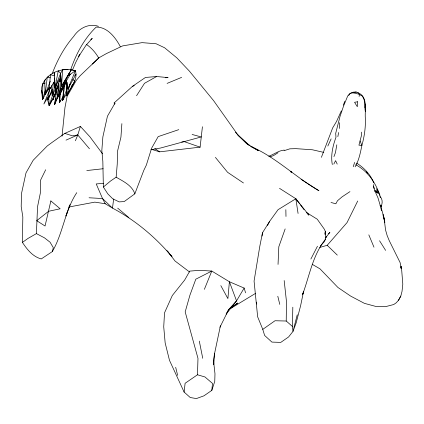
<?xml version="1.0" encoding="UTF-8"?>
<svg xmlns="http://www.w3.org/2000/svg" width="424" height="424" viewBox="0 0 424 424"><rect width="100%" height="100%" fill="white"/><g stroke="black" fill="none" stroke-linecap="round" stroke-linejoin="round"><path stroke-width="0.64" d="M339.651 128.44L339.677 122.722M307.23 213.468L308.916 215.159L295.841 198.75L278.054 209.689L269.637 221.344L262.483 232.803L259.748 246.588L254.077 281.091L257.654 316.845L262.769 329.369L264.629 335.448L271.911 342.094L280.768 342.396L288.596 336.953L293.011 331.372L292.412 326.443L286.232 321.021L286.454 301.406L284.17 280.534M47.917 89.263L42.543 99.619L42.845 83.597C48.416 71.916 63.436 67.04 75.398 70.76C78.35 80.168 70.04 87.927 66.621 95.877L66.186 81.551M76.77 192.682C64.803 210.622 63.171 232.988 52.332 251.575L41.25 258.932C32.706 256.658 27.083 249.429 22.414 242.39L28.005 238.431L36.406 233.608L37.545 206.742L40.306 193.217L40.524 180.237L45.681 169.754M292.412 326.443L292.825 307.204M220.422 325.749L214.539 353.658L213.484 360.363L214.979 373.777L214.756 381.42L211.82 390.361L203.992 395.804L196.402 398.576L190.233 397.521L184.111 392.057L185.108 383.28L197.483 374.779L197.976 358.349L185.182 311.9L189.931 295.157L195.809 279.188L211.793 271.053L229.405 281.759L244.15 288.071L245.581 292.846M22.414 242.39L22.827 216.982L21.2 206.509L21.518 193.455L26.007 172.859L33.194 160.24L47.207 146.004L51.993 142.469L64.83 133.401L80.385 126.421L89.946 136.83L102.523 153.817M53.44 92.321L53.17 99.598L56.397 89.708M55.957 85.038L55.189 93.54L60.754 76.564L54.924 87.81L58.289 70.84L60.605 73.368L60.865 79.092L60.425 91.001L70.257 74.333L69.16 73.326L61.517 86.236L60.605 73.368L62.625 69.838L61.517 86.236L71.338 69.796L69.472 72.822M67.209 82.479L66.621 95.877L74.783 80.995L72.647 79.495M278.038 264.422L278.806 246.773L285.156 228.918M361.577 132.124L361.381 135.786L358.937 145.162L361.9 145.406C364.349 136.623 365.674 127.73 365.366 118.588C364.555 110.192 368.26 96.423 357.941 92.777M43.2 97.79L42.543 99.619L41.594 90.487L41.801 87.031L42.845 83.597L45.172 83.04M364.958 107.781L365.218 103.97M62.031 136.152L64.951 107.654L67.119 96.328L76.341 80.295L80.279 75.589L98.919 57.812L106.355 53.61L122.631 45.898L142.077 42.639L156.138 43.762L164.602 47.764L176.776 57.818L189.348 71.073L213.585 100.631L237.779 134.811L246.704 143.614L249.63 145.655M121.879 123.649L120.935 137.132L117.559 151.087L117.241 164.099L116.15 177.19L110.478 181.064L103.361 187.032L107.791 193.858L112.646 198.724L119.171 201.882L124.2 201.586L134.832 193.832L143.821 170.331L146.349 165.095L151.628 148.172L158.173 136.613L178.769 129.654M213.765 364.354L214.539 353.658M53.371 82.553L52.184 95.628L55.645 88.669M63.547 95.919L59.599 102.428L60.547 91.966M66.658 93.54L62.598 100.34L63.902 85.955M325.012 234.578L325.309 231.281L324.18 228.955L317.242 219.203L306.499 212.535M58.639 84.201L57.341 98.177L59.667 93.471M211.82 390.361L212.493 383.423L204.956 376.957L197.483 374.779M152.248 149.545L159.578 151.834L200.112 147.149L202.423 126.75M325.028 233.788L325.309 231.281L325.632 239.014L324.116 241.929L320.385 246.042M55.73 88.934L55.189 93.54L57.606 86.04M55.883 87.614L56.111 85.643M57.871 93.725L57.341 98.177L59.228 94.16M58.024 92.453L58.327 89.909M58.554 88.001L58.703 86.729M48.363 76.723L47.255 77.279L45.119 94.632L49.332 87.164M262.08 236.073L262.483 232.803M113.653 199.057L112.487 208.099C135.272 220.173 155.375 237.058 172.001 256.711L170.035 254.268M61.517 86.236L61.697 84.943M56.53 90.582L54.601 104.659L59.079 94.356M53.62 96.391L53.17 99.598L54.733 94.727M60.881 87.795L60.425 91.001L69.16 73.326M63.616 98.029L62.598 100.34L64.872 84.445M374.021 188.574L373.571 186.205L373.809 184.557M49.576 89.088L47.801 99.831L52.168 91.308M336.82 144.828L335.458 152.613L333.953 156.61M55.295 100.822L54.601 104.659L57.797 94.843M55.523 99.539L55.756 98.262M337.843 136.639L338.628 132.505M359.096 96.449L359.467 94.504L356.149 93.386L352.551 92.824L349.874 93.572L347.728 95.935L343.62 105.878L340.048 116.308L335.707 133.306L335.978 137.286C332.835 145.824 330.582 155.476 332.31 164.544M45.373 93.354L45.119 94.632L48.914 87.678M66.875 94.6L66.621 95.877L69.923 84.456M52.332 251.575L53.307 247.696L50.09 242.237L44.515 237.875L36.406 233.608M48.585 96.752L47.801 99.831L52.057 89.533M297.261 314.735L293.011 331.372L296.132 322.918L300.605 305.741L303.489 291.786L302.524 294.717M312.271 264.343L319.982 268.837L337.928 287.467L350.574 296.047L364.375 303.34L375.691 306.404L385.697 306.61L393.716 304.538L396.249 302.773L398.512 300.261L400.802 296.079L402.021 291.389L402.8 284.133L401.719 270.507L400.097 262.546L389.269 240.705L387.154 235.569L385.538 229.925L384.112 218.132L381.51 208.995L381.144 205.523M42.543 99.619L45.114 90.736M54.908 86.48L52.184 95.628L51.59 85.558M59.545 90.768L57.341 98.177L58.115 95.771M75.387 140.768L77.783 134.954L80.385 126.421M353.245 166.733L354.607 162.413M47.133 97.992L49.147 105.671L53.064 93.731M302.582 294.563C309.509 275.796 312.732 254.972 325.632 239.014M67.119 212.498L65.927 216.049L70.018 204.58M56 84.699L54.924 87.81L54.187 72.462L54.468 75.355M70.501 70.278C75.885 54.33 83.92 38.87 96.163 27.104C107.383 26.855 115.551 37.566 120.305 46.614M380.975 206.764C382.596 203.531 382.74 199.54 380.328 196.651M321.397 157.346L332.686 127.868L336.476 121.587L341.32 110.908M59.312 94.563L59.599 102.428L60.277 100.61M343.334 105.131L344.776 101.331M50.334 81.101L45.119 94.632L44.684 80.306L45.776 79.654M62.598 100.34L66.865 89.268M60.605 73.368L54.924 87.81L54.59 77.915M52.391 73.188C57.463 59.932 64.316 47.202 73.67 36.464C78.986 28.323 88.812 22.991 98.463 26.32M72.493 70.029L75.594 62.683L79.887 54.299L78.737 56.365L86.03 45.257L92.252 38.351L90.768 39.591M204.363 289.343L211.793 271.053L199.211 270.332L189.745 271.116L184.673 280.036L172.308 295.528L164.523 312.827L163.728 326.825L165.164 342.936L169.478 360.315L184.111 392.057M49.645 89.957L43.863 104.028L48.569 96.142M72.949 70.517L75.398 70.76L67.851 89.098L66.425 80.189M63.971 84.35L59.477 95.209L58.883 83.586M50.053 88.012L49.041 90.317L50.461 74.635L54.521 75.933M327.821 146.068L331.118 138.892M50.44 87.355L49.041 90.317L54.966 80.56M219.945 327.259L228.684 309.562L236.534 300.865L244.15 288.071M65.312 83.332L59.477 95.209L66.716 81.101M357.708 201.018L347.039 222.595L327.196 245.311L319.749 247.431M267.523 225.467L269.637 221.344M310.871 259.038L317.454 246.243M333.836 164.072L335.601 160.659L337.213 164.109M48.749 97.16L49.147 105.671L52.846 98.776M54.081 96.476L56.159 92.734M49.147 105.671L53.556 97.584M54.187 96.428L56.71 91.801M398.512 300.261L400.802 296.079M355.111 166.817C359.006 160.298 360.368 152.735 361.9 145.406L360.093 140.959M226.156 313.988L228.684 309.562M114.809 103.467L107.447 116.213L102.873 136.867L101.829 150.425L102.841 161.327L103.361 187.032M136.57 95.718L144.51 83.295L156.604 76.527L168.105 77.603L165.53 77.762M59.842 80.693L60.865 79.092M226.236 314.036L236.534 300.865L229.405 281.759L227.889 298.602L220.83 285.628M71.661 85.796L72.944 84.286M325.537 237.816L329.914 232.357L328.547 233.783M69.451 75.249L70.257 74.333M74.698 75.498L76.034 74.105L67.851 89.098L67.776 87.789M325.468 237.742L326.385 236.831L325.441 237.763M92.4 64.04L98.919 57.812M114.639 104.145L114.13 102.947L132.431 86.379L145.443 77.465L156.604 76.527M349.874 93.572C352.455 91.918 356.478 91.118 359.006 93.354M348.692 95.246L349.678 94.52M229.76 308.799L237.657 303.043L230.19 308.243M262.769 329.369L275.006 320.745L286.232 321.021M59.339 81.927L60.918 80.83M69.234 75.048L75.398 70.76M349.954 191.632L342.131 196.821L337.483 200.753L335.85 203.796L331.001 202.476M278.054 152.714L273.607 155.55L270.051 156.864M255.333 293.503L230.269 308.714M66.022 140.137L77.783 134.954L89.453 148.771M167.093 83.395L181.626 77.375M268.747 156.239C273.978 154.426 278.6 150.573 284.213 150.064M132.431 86.379L134.265 85.648M284.064 150.695L289.846 148.829L295.857 148.649L312.414 149.778L323.793 152.396M352.551 92.824L356.367 91.987M55.009 94.753L56.244 94.467M150.902 149.762L160.569 148.024L201.268 136.947L192.12 134.472M77.783 134.954L72.493 135.85L64.83 133.401M68.651 207.055L94.849 202.131L105.232 203.748L112.487 208.099L102.528 198.549L96.222 183.942L103.408 183.327M181.711 141.982L184.318 141.653L200.112 147.149M86.793 170.543L103.122 168.747M62.72 69.684L68.025 69.679M89.056 197.769L102.528 198.549L105.232 203.748M47.255 77.279L50.302 77.809M290.62 171.831L291.898 172.07L290.604 171.794M374.763 191.388L376.401 191.934L377.625 193.1L374.954 190.572L376.401 191.934M250.605 146.338C275.833 157.145 295.348 177.1 318.938 190.731L301.104 179.347M355.725 164.761C368.085 171.238 377.042 184.27 380.339 197.637M359.467 94.504L362.075 95.957C365.817 100.276 364.338 106.445 365.345 111.676M251.162 146.646L258.38 150.668L246.704 143.614L237.779 134.811M116.15 177.19C123.326 181.371 132.023 185.362 134.832 193.832M279.517 188.341L295.841 198.75L299.731 203.923M86.342 44.366C91.414 47.78 95.49 52.539 98.591 57.781M356.589 163.081C364.004 167.745 370.671 174.614 373.719 182.845M243.456 182.972L227.598 172.319L215.408 157.389M154.76 148.458L159.578 151.834M189.512 271.959L175.043 261.014L166.945 250.536M306.976 212.996L307.994 213.791M114.13 102.947L115.132 103.748M117.692 208.136L128.854 217.592M249.63 145.48L238.876 136.04L235.426 132.208M327.196 245.311L337.297 255.116M57.267 88.446L58.422 89.708M168.063 251.824L168.853 252.805M300.51 204.956L304.013 209.615M366.352 171.778L367.523 173.427M376.39 189.904L380.042 195.226M379.554 240.753L385.617 250.388M376.56 188.654L379.088 192.973M368.822 234.864L373.979 247.192M383.105 215.551L384.844 222.399L383.312 215.005M380.296 205.704L378.001 197.929L374.938 191.038L373.571 186.205M383.031 214.571L383.768 217.395M380.121 205.264L381.531 210.675M277.805 296.265L279.771 304.374M175.679 367.301L177.651 375.41M199.307 341.108L202.741 358.296M41.594 90.487L42.23 93.831M256.409 302.116L256.737 304.061M295.841 198.75L298.077 213.473M401.279 268.26L401.035 266.256L401.184 268.217M400.94 267.242L401.072 268.461M59.328 94.51L59.599 102.428M213.484 360.363L213.579 364.285M285.845 209.663L285.983 216.463M357.655 101.76L357.305 106.721L354.57 102.29L357.655 101.76M50.859 200.934L45.05 226.013L36.692 220.687L48.617 211.269L60.16 208.783L50.859 200.934"/></g></svg>
